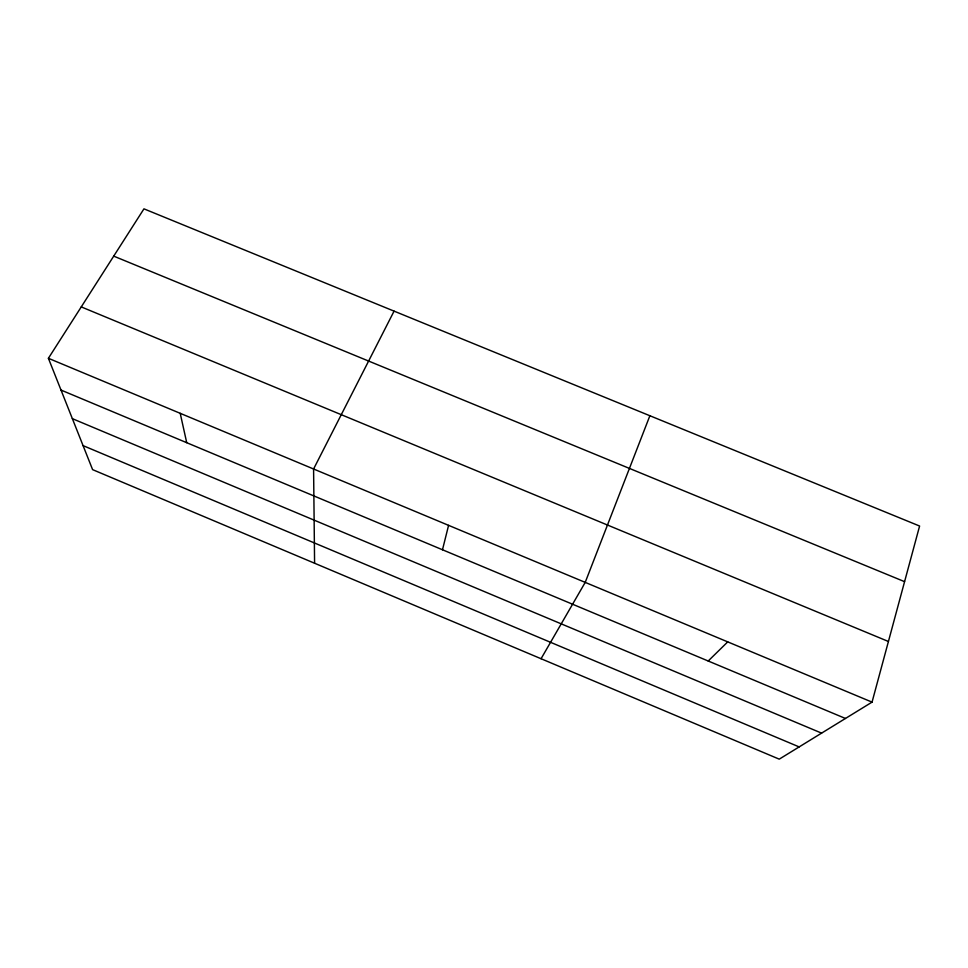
<?xml version="1.0" encoding="UTF-8"?>
<svg xmlns="http://www.w3.org/2000/svg" width="968" height="968" viewBox="0 0 968 968"><rect width="100%" height="100%" fill="white"/><g stroke="black" fill="none" stroke-linecap="round" stroke-linejoin="round"><path stroke-width="1.45" d="M442.485 549.764L448.583 525.346M872.047 702.127L919.6 526.035L143.954 208.846L48.4 358.293L92.601 469.637L779.24 759.154L872.047 702.127L48.4 358.293M649.879 415.732L585.216 582.385L541.064 658.724M394.073 311.127L313.584 468.996L314.588 563.231M708.201 661.011L727.73 641.881M113.716 256.133L904.572 581.659M81.264 306.904L888.418 641.481M61.008 390.068L845.451 718.462M72.358 418.66L821.59 733.127M83.067 445.619L799.169 746.909M180.205 413.312L186.727 442.691"/></g></svg>
